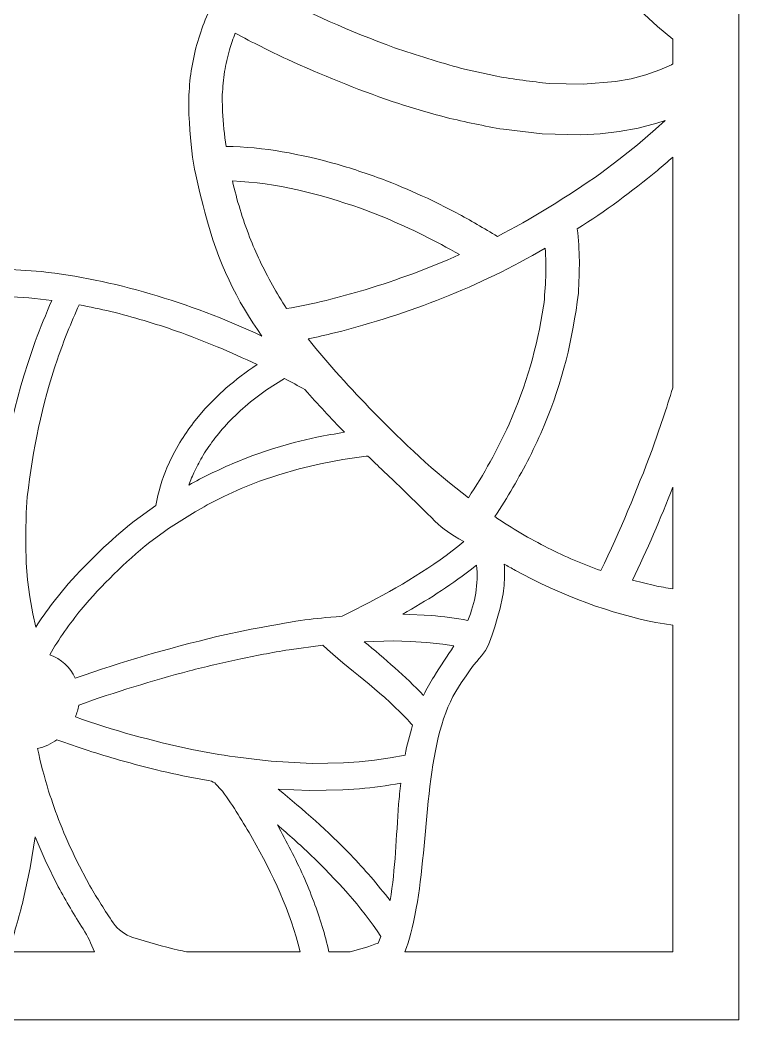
# Model space of a CAD drawing. Header units: centimetres. Extents: x -16.4 to -12.1, y -8.4 to 8.3.
# Drawn here: x -14.228 to -12.146, y -8.377 to -5.481 of the extents above; entities that cross this region are included whole.
import ezdxf

# ---------------------------------------------------------------- set-up
doc = ezdxf.new("R2010")
doc.units = ezdxf.units.CM
doc.header["$MEASUREMENT"] = 0
doc.layers.add('layer 1', color=7, linetype='Continuous')

msp = doc.modelspace()

# ---------------------------------------------------------------- linework, layer by layer
at = {"layer": 'layer 1', "color": 250, "lineweight": 9}
for points, knots in [([(-16.41271, 8.34777), (-16.41271, 8.34777), (-12.14613, 8.34777), (-12.14613, 8.34777), (-12.14613, 8.34777), (-12.14613, 8.34777), (-12.14613, -8.37721), (-12.14613, -8.37721), (-12.14613, -8.37721), (-12.14613, -8.37721), (-16.41271, -8.37721), (-16.41271, -8.37721), (-16.41271, -8.37721), (-16.41271, -8.37721), (-16.41271, 8.34777), (-16.41271, 8.34777)], [0, 0, 0, 0, 0.2, 0.2, 0.2, 0.2, 0.4, 0.4, 0.4, 0.4, 0.6, 0.6, 0.6, 0.6, 1, 1, 1, 1]), ([(-13.52708, -6.3965), (-13.59964, -6.29421), (-13.65363, -6.18681), (-13.69256, -6.03806), (-13.69256, -6.03806), (-13.7207, -5.9304), (-13.73554, -5.86928), (-13.73929, -5.72952), (-13.73929, -5.72952), (-13.73889, -5.70187), (-13.73741, -5.67528), (-13.73473, -5.64768), (-13.73473, -5.64768), (-13.73107, -5.62159), (-13.72651, -5.59647), (-13.7207, -5.57064), (-13.7207, -5.57064), (-13.71406, -5.54592), (-13.70674, -5.52223), (-13.6982, -5.498), (-13.6982, -5.498), (-13.68905, -5.47468), (-13.67925, -5.45214), (-13.66853, -5.42949), (-13.66853, -5.42949), (-13.65037, -5.39391), (-13.63076, -5.36035), (-13.60929, -5.32713), (-13.60929, -5.32713), (-13.60929, -5.32713), (-13.60637, -5.32105), (-13.60637, -5.32105), (-13.60637, -5.32105), (-13.60637, -5.32105), (-13.60571, -5.32167), (-13.60571, -5.32167), (-13.60571, -5.32167), (-13.60146, -5.31509), (-13.5971, -5.30859), (-13.59269, -5.30203), (-13.59269, -5.30203), (-13.56983, -5.26945), (-13.54451, -5.23503), (-13.51785, -5.20005), (-13.51785, -5.20005), (-13.53906, -5.20753), (-13.56051, -5.21425), (-13.58229, -5.22023), (-13.58229, -5.22023), (-13.60322, -5.22554), (-13.62409, -5.23003), (-13.64529, -5.23386), (-13.64529, -5.23386), (-13.66141, -5.2364), (-13.6774, -5.23852), (-13.69357, -5.24029), (-13.69357, -5.24029), (-13.83883, -5.25261), (-13.95484, -5.23362), (-14.10382, -5.14854), (-14.10382, -5.14854), (-14.10382, -5.14854), (-14.12658, -5.13466), (-14.12658, -5.13466), (-14.12658, -5.13466), (-14.26179, -5.04763), (-14.1986, -5.09623), (-14.3146, -4.97772), (-14.3146, -4.97772), (-14.35438, -4.93634), (-14.3923, -4.89333), (-14.42893, -4.84895), (-14.42893, -4.84895), (-14.49533, -4.76626), (-14.53995, -4.69853), (-14.56867, -4.58677), (-14.56867, -4.58677), (-14.57477, -4.56303), (-14.57959, -4.54376), (-14.58332, -4.52386), (-14.58332, -4.52386), (-14.59063, -4.5452), (-14.59824, -4.5664), (-14.60627, -4.58737), (-14.60627, -4.58737), (-14.60627, -4.58737), (-14.60671, -4.5973), (-14.60671, -4.5973), (-14.60671, -4.5973), (-14.60671, -4.5973), (-14.60998, -4.59703), (-14.60998, -4.59703), (-14.60998, -4.59703), (-14.64494, -4.68827), (-14.68473, -4.77538), (-14.72956, -4.85967), (-14.72956, -4.85967), (-14.75092, -4.8981), (-14.773, -4.93523), (-14.79639, -4.97179), (-14.79639, -4.97179), (-14.81454, -4.9989), (-14.83298, -5.0253), (-14.85208, -5.05135), (-14.85208, -5.05135), (-15.02752, -5.27988), (-15.19983, -5.41741), (-15.48898, -5.4993), (-15.48898, -5.4993), (-15.48898, -5.4993), (-15.53412, -5.51055), (-15.53412, -5.51055), (-15.53412, -5.51055), (-15.80748, -5.56969), (-15.67085, -5.5544), (-15.95432, -5.53671), (-15.95432, -5.53671), (-16.02585, -5.53148), (-16.09703, -5.5234), (-16.1681, -5.51305), (-16.1681, -5.51305), (-16.10737, -5.55954), (-16.04651, -5.6097), (-15.9953, -5.65616), (-15.9953, -5.65616), (-15.89744, -5.74665), (-15.80984, -5.85042), (-15.74001, -5.96693), (-15.74001, -5.96693), (-15.71739, -5.98207), (-15.69318, -5.99022), (-15.66738, -5.99352), (-15.66738, -5.99352), (-15.63073, -5.99713), (-15.59442, -5.99884), (-15.55767, -6.00427), (-15.55767, -6.00427), (-15.53596, -6.00808), (-15.51514, -6.01289), (-15.49376, -6.01921), (-15.49376, -6.01921), (-15.49376, -6.01921), (-15.46057, -6.03151), (-15.46057, -6.03151), (-15.46057, -6.03151), (-15.44323, -6.03957), (-15.42751, -6.0481), (-15.4111, -6.05838), (-15.4111, -6.05838), (-15.4111, -6.05838), (-15.37941, -6.08283), (-15.37941, -6.08283), (-15.37941, -6.08283), (-15.37941, -6.08283), (-15.34998, -6.11331), (-15.34998, -6.11331), (-15.34998, -6.11331), (-15.34998, -6.11331), (-15.3364, -6.1309), (-15.3364, -6.1309), (-15.3364, -6.1309), (-15.3364, -6.1309), (-15.32378, -6.15004), (-15.32378, -6.15004), (-15.32378, -6.15004), (-15.32378, -6.15004), (-15.31216, -6.17079), (-15.31216, -6.17079), (-15.31216, -6.17079), (-15.31216, -6.17079), (-15.30169, -6.19319), (-15.30169, -6.19319), (-15.30169, -6.19319), (-15.30169, -6.19319), (-15.29242, -6.21715), (-15.29242, -6.21715), (-15.29242, -6.21715), (-15.29242, -6.21715), (-15.28443, -6.24273), (-15.28443, -6.24273), (-15.28443, -6.24273), (-15.28443, -6.24273), (-15.27774, -6.26999), (-15.27774, -6.26999), (-15.27774, -6.26999), (-15.27774, -6.26999), (-15.27238, -6.29896), (-15.27238, -6.29896), (-15.27238, -6.29896), (-15.27238, -6.29896), (-15.26593, -6.34114), (-15.26593, -6.34114), (-15.26593, -6.34114), (-15.26289, -6.35794), (-15.26007, -6.37466), (-15.25752, -6.39153), (-15.25752, -6.39153), (-15.24569, -6.47783), (-15.24272, -6.56249), (-15.24543, -6.64857), (-15.24543, -6.64857), (-15.25196, -6.79832), (-15.27767, -6.95686), (-15.32052, -7.11743), (-15.32052, -7.11743), (-15.2624, -7.04236), (-15.19421, -6.96234), (-15.13311, -6.89866), (-15.13311, -6.89866), (-15.04302, -6.80657), (-14.9413, -6.72541), (-14.82884, -6.66265), (-14.82884, -6.66265), (-14.81342, -6.64103), (-14.80427, -6.61746), (-14.7996, -6.592), (-14.7996, -6.592), (-14.79397, -6.55579), (-14.79007, -6.51979), (-14.78275, -6.48359), (-14.78275, -6.48359), (-14.77782, -6.46221), (-14.77204, -6.44184), (-14.76486, -6.42091), (-14.76486, -6.42091), (-14.76486, -6.42091), (-14.75131, -6.38865), (-14.75131, -6.38865), (-14.75131, -6.38865), (-14.74278, -6.37189), (-14.73391, -6.35674), (-14.72335, -6.341), (-14.72335, -6.341), (-14.72335, -6.341), (-14.69864, -6.31093), (-14.69864, -6.31093), (-14.69864, -6.31093), (-14.69864, -6.31093), (-14.66853, -6.28339), (-14.66853, -6.28339), (-14.66853, -6.28339), (-14.66853, -6.28339), (-14.65137, -6.27091), (-14.65137, -6.27091), (-14.65137, -6.27091), (-14.65137, -6.27091), (-14.63281, -6.25943), (-14.63281, -6.25943), (-14.63281, -6.25943), (-14.63281, -6.25943), (-14.61279, -6.24911), (-14.61279, -6.24911), (-14.61279, -6.24911), (-14.61279, -6.24911), (-14.59141, -6.23993), (-14.59141, -6.23993), (-14.59141, -6.23993), (-14.59141, -6.23993), (-14.56863, -6.23213), (-14.56863, -6.23213), (-14.56863, -6.23213), (-14.56863, -6.23213), (-14.54436, -6.22562), (-14.54436, -6.22562), (-14.54436, -6.22562), (-14.54436, -6.22562), (-14.51868, -6.22052), (-14.51868, -6.22052), (-14.51868, -6.22052), (-14.51868, -6.22052), (-14.49152, -6.21683), (-14.49152, -6.21683), (-14.49152, -6.21683), (-14.49152, -6.21683), (-14.4519, -6.21282), (-14.4519, -6.21282), (-14.4519, -6.21282), (-14.43622, -6.21076), (-14.4205, -6.20891), (-14.40473, -6.20737), (-14.40473, -6.20737), (-14.32394, -6.20052), (-14.24524, -6.20237), (-14.16563, -6.20997), (-14.16563, -6.20997), (-13.9613, -6.2321), (-13.74188, -6.29681), (-13.52708, -6.3965)], [0, 0, 0, 0, 0.0136986, 0.0136986, 0.0136986, 0.0136986, 0.0273973, 0.0273973, 0.0273973, 0.0273973, 0.0410959, 0.0410959, 0.0410959, 0.0410959, 0.0547945, 0.0547945, 0.0547945, 0.0547945, 0.0684932, 0.0684932, 0.0684932, 0.0684932, 0.0821918, 0.0821918, 0.0821918, 0.0821918, 0.0958904, 0.0958904, 0.0958904, 0.0958904, 0.109589, 0.109589, 0.109589, 0.109589, 0.1232877, 0.1232877, 0.1232877, 0.1232877, 0.1369863, 0.1369863, 0.1369863, 0.1369863, 0.1506849, 0.1506849, 0.1506849, 0.1506849, 0.1643836, 0.1643836, 0.1643836, 0.1643836, 0.1780822, 0.1780822, 0.1780822, 0.1780822, 0.1917808, 0.1917808, 0.1917808, 0.1917808, 0.2054795, 0.2054795, 0.2054795, 0.2054795, 0.2191781, 0.2191781, 0.2191781, 0.2191781, 0.2328767, 0.2328767, 0.2328767, 0.2328767, 0.2465753, 0.2465753, 0.2465753, 0.2465753, 0.260274, 0.260274, 0.260274, 0.260274, 0.2739726, 0.2739726, 0.2739726, 0.2739726, 0.2876712, 0.2876712, 0.2876712, 0.2876712, 0.3013699, 0.3013699, 0.3013699, 0.3013699, 0.3150685, 0.3150685, 0.3150685, 0.3150685, 0.3287671, 0.3287671, 0.3287671, 0.3287671, 0.3424658, 0.3424658, 0.3424658, 0.3424658, 0.3561644, 0.3561644, 0.3561644, 0.3561644, 0.369863, 0.369863, 0.369863, 0.369863, 0.3835616, 0.3835616, 0.3835616, 0.3835616, 0.3972603, 0.3972603, 0.3972603, 0.3972603, 0.4109589, 0.4109589, 0.4109589, 0.4109589, 0.4246575, 0.4246575, 0.4246575, 0.4246575, 0.4383562, 0.4383562, 0.4383562, 0.4383562, 0.4520548, 0.4520548, 0.4520548, 0.4520548, 0.4657534, 0.4657534, 0.4657534, 0.4657534, 0.4794521, 0.4794521, 0.4794521, 0.4794521, 0.4931507, 0.4931507, 0.4931507, 0.4931507, 0.5068493, 0.5068493, 0.5068493, 0.5068493, 0.5205479, 0.5205479, 0.5205479, 0.5205479, 0.5342466, 0.5342466, 0.5342466, 0.5342466, 0.5479452, 0.5479452, 0.5479452, 0.5479452, 0.5616438, 0.5616438, 0.5616438, 0.5616438, 0.5753425, 0.5753425, 0.5753425, 0.5753425, 0.5890411, 0.5890411, 0.5890411, 0.5890411, 0.6027397, 0.6027397, 0.6027397, 0.6027397, 0.6164384, 0.6164384, 0.6164384, 0.6164384, 0.630137, 0.630137, 0.630137, 0.630137, 0.6438356, 0.6438356, 0.6438356, 0.6438356, 0.6575342, 0.6575342, 0.6575342, 0.6575342, 0.6712329, 0.6712329, 0.6712329, 0.6712329, 0.6849315, 0.6849315, 0.6849315, 0.6849315, 0.6986301, 0.6986301, 0.6986301, 0.6986301, 0.7123288, 0.7123288, 0.7123288, 0.7123288, 0.7260274, 0.7260274, 0.7260274, 0.7260274, 0.739726, 0.739726, 0.739726, 0.739726, 0.7534247, 0.7534247, 0.7534247, 0.7534247, 0.7671233, 0.7671233, 0.7671233, 0.7671233, 0.7808219, 0.7808219, 0.7808219, 0.7808219, 0.7945205, 0.7945205, 0.7945205, 0.7945205, 0.8082192, 0.8082192, 0.8082192, 0.8082192, 0.8219178, 0.8219178, 0.8219178, 0.8219178, 0.8356164, 0.8356164, 0.8356164, 0.8356164, 0.8493151, 0.8493151, 0.8493151, 0.8493151, 0.8630137, 0.8630137, 0.8630137, 0.8630137, 0.8767123, 0.8767123, 0.8767123, 0.8767123, 0.890411, 0.890411, 0.890411, 0.890411, 0.9041096, 0.9041096, 0.9041096, 0.9041096, 0.9178082, 0.9178082, 0.9178082, 0.9178082, 0.9315068, 0.9315068, 0.9315068, 0.9315068, 0.9452055, 0.9452055, 0.9452055, 0.9452055, 0.9589041, 0.9589041, 0.9589041, 0.9589041, 0.9726027, 0.9726027, 0.9726027, 0.9726027, 1, 1, 1, 1]), ([(-12.33767, -5.53716), (-12.33767, -5.53716), (-12.33767, -5.6077), (-12.33767, -5.6077), (-12.33767, -5.6077), (-12.33767, -5.6077), (-12.3415, -5.61056), (-12.3415, -5.61056), (-12.3415, -5.61056), (-12.3415, -5.61056), (-12.37554, -5.62592), (-12.37554, -5.62592), (-12.37554, -5.62592), (-12.37554, -5.62592), (-12.41607, -5.64015), (-12.41607, -5.64015), (-12.41607, -5.64015), (-12.41607, -5.64015), (-12.4587, -5.65125), (-12.4587, -5.65125), (-12.4587, -5.65125), (-12.4587, -5.65125), (-12.50319, -5.65948), (-12.50319, -5.65948), (-12.50319, -5.65948), (-12.50319, -5.65948), (-12.59691, -5.66732), (-12.59691, -5.66732), (-12.59691, -5.66732), (-12.59691, -5.66732), (-12.6954, -5.6647), (-12.6954, -5.6647), (-12.6954, -5.6647), (-12.74695, -5.6598), (-12.79677, -5.6529), (-12.84752, -5.64402), (-12.84752, -5.64402), (-12.84752, -5.64402), (-12.94903, -5.62127), (-12.94903, -5.62127), (-12.94903, -5.62127), (-13.01496, -5.60345), (-13.07915, -5.58363), (-13.14353, -5.56137), (-13.14353, -5.56137), (-13.27136, -5.51432), (-13.3948, -5.46055), (-13.51472, -5.39725), (-13.51472, -5.39725), (-13.51472, -5.39725), (-13.53536, -5.38598), (-13.53536, -5.38598), (-13.53536, -5.38598), (-13.48456, -5.3084), (-13.4262, -5.23719), (-13.36771, -5.16533), (-13.36771, -5.16533), (-13.27985, -5.21374), (-13.18712, -5.24946), (-13.08956, -5.27611), (-13.08956, -5.27611), (-13.08956, -5.27611), (-13.02684, -5.29037), (-13.02684, -5.29037), (-13.02684, -5.29037), (-12.99334, -5.29635), (-12.96021, -5.30104), (-12.92616, -5.30468), (-12.92616, -5.30468), (-12.92616, -5.30468), (-12.85547, -5.30806), (-12.85547, -5.30806), (-12.85547, -5.30806), (-12.85547, -5.30806), (-12.78255, -5.30524), (-12.78255, -5.30524), (-12.78255, -5.30524), (-12.78255, -5.30524), (-12.70807, -5.29519), (-12.70807, -5.29519), (-12.70807, -5.29519), (-12.70807, -5.29519), (-12.6704, -5.28712), (-12.6704, -5.28712), (-12.6704, -5.28712), (-12.6704, -5.28712), (-12.6098, -5.26923), (-12.6098, -5.26923), (-12.6098, -5.26923), (-12.56147, -5.3246), (-12.5106, -5.37734), (-12.45846, -5.42912), (-12.45846, -5.42912), (-12.45846, -5.42912), (-12.38247, -5.49962), (-12.38247, -5.49962), (-12.38247, -5.49962), (-12.38247, -5.49962), (-12.33767, -5.53716), (-12.33767, -5.53716)], [0, 0, 0, 0, 0.0384615, 0.0384615, 0.0384615, 0.0384615, 0.0769231, 0.0769231, 0.0769231, 0.0769231, 0.1153846, 0.1153846, 0.1153846, 0.1153846, 0.1538462, 0.1538462, 0.1538462, 0.1538462, 0.1923077, 0.1923077, 0.1923077, 0.1923077, 0.2307692, 0.2307692, 0.2307692, 0.2307692, 0.2692308, 0.2692308, 0.2692308, 0.2692308, 0.3076923, 0.3076923, 0.3076923, 0.3076923, 0.3461538, 0.3461538, 0.3461538, 0.3461538, 0.3846154, 0.3846154, 0.3846154, 0.3846154, 0.4230769, 0.4230769, 0.4230769, 0.4230769, 0.4615385, 0.4615385, 0.4615385, 0.4615385, 0.5, 0.5, 0.5, 0.5, 0.5384615, 0.5384615, 0.5384615, 0.5384615, 0.5769231, 0.5769231, 0.5769231, 0.5769231, 0.6153846, 0.6153846, 0.6153846, 0.6153846, 0.6538462, 0.6538462, 0.6538462, 0.6538462, 0.6923077, 0.6923077, 0.6923077, 0.6923077, 0.7307692, 0.7307692, 0.7307692, 0.7307692, 0.7692308, 0.7692308, 0.7692308, 0.7692308, 0.8076923, 0.8076923, 0.8076923, 0.8076923, 0.8461538, 0.8461538, 0.8461538, 0.8461538, 0.8846154, 0.8846154, 0.8846154, 0.8846154, 0.9230769, 0.9230769, 0.9230769, 0.9230769, 1, 1, 1, 1]), ([(-12.36014, -5.77187), (-12.36014, -5.77187), (-12.38422, -5.78031), (-12.38422, -5.78031), (-12.38422, -5.78031), (-12.38422, -5.78031), (-12.43796, -5.79438), (-12.43796, -5.79438), (-12.43796, -5.79438), (-12.43796, -5.79438), (-12.4926, -5.80442), (-12.4926, -5.80442), (-12.4926, -5.80442), (-12.4926, -5.80442), (-12.54788, -5.81077), (-12.54788, -5.81077), (-12.54788, -5.81077), (-12.54788, -5.81077), (-12.60366, -5.81376), (-12.60366, -5.81376), (-12.60366, -5.81376), (-12.60366, -5.81376), (-12.71599, -5.81083), (-12.71599, -5.81083), (-12.71599, -5.81083), (-12.71599, -5.81083), (-12.82814, -5.79776), (-12.82814, -5.79776), (-12.82814, -5.79776), (-12.88396, -5.78807), (-12.93837, -5.7767), (-12.99319, -5.76351), (-12.99319, -5.76351), (-13.04609, -5.74925), (-13.09798, -5.73385), (-13.14998, -5.71712), (-13.14998, -5.71712), (-13.25406, -5.68114), (-13.35451, -5.64071), (-13.45421, -5.59495), (-13.45421, -5.59495), (-13.50491, -5.5709), (-13.55529, -5.54623), (-13.60442, -5.51938), (-13.60442, -5.51938), (-13.61053, -5.53506), (-13.6161, -5.55096), (-13.62115, -5.56741), (-13.62115, -5.56741), (-13.62684, -5.58857), (-13.63149, -5.60912), (-13.63539, -5.63059), (-13.63539, -5.63059), (-13.63857, -5.65328), (-13.6407, -5.67523), (-13.64197, -5.69803), (-13.64197, -5.69803), (-13.64197, -5.69803), (-13.64169, -5.74604), (-13.64169, -5.74604), (-13.64169, -5.74604), (-13.63938, -5.78012), (-13.63586, -5.81376), (-13.63113, -5.84754), (-13.63113, -5.84754), (-13.52138, -5.84827), (-13.41358, -5.87031), (-13.30977, -5.89862), (-13.30977, -5.89862), (-13.2612, -5.9131), (-13.2139, -5.9291), (-13.16655, -5.94677), (-13.16655, -5.94677), (-13.12649, -5.96284), (-13.08724, -5.97969), (-13.04799, -5.99761), (-13.04799, -5.99761), (-13.04799, -5.99761), (-12.96439, -6.03947), (-12.96439, -6.03947), (-12.96439, -6.03947), (-12.92406, -6.06151), (-12.88437, -6.08413), (-12.84518, -6.10805), (-12.84518, -6.10805), (-12.75195, -6.06007), (-12.63998, -5.99112), (-12.54711, -5.92561), (-12.54711, -5.92561), (-12.54711, -5.92561), (-12.49363, -5.88538), (-12.49363, -5.88538), (-12.49363, -5.88538), (-12.49363, -5.88538), (-12.44042, -5.84261), (-12.44042, -5.84261), (-12.44042, -5.84261), (-12.44042, -5.84261), (-12.38763, -5.7972), (-12.38763, -5.7972), (-12.38763, -5.7972), (-12.38763, -5.7972), (-12.36014, -5.77187), (-12.36014, -5.77187)], [0, 0, 0, 0, 0.037037, 0.037037, 0.037037, 0.037037, 0.0740741, 0.0740741, 0.0740741, 0.0740741, 0.1111111, 0.1111111, 0.1111111, 0.1111111, 0.1481481, 0.1481481, 0.1481481, 0.1481481, 0.1851852, 0.1851852, 0.1851852, 0.1851852, 0.2222222, 0.2222222, 0.2222222, 0.2222222, 0.2592593, 0.2592593, 0.2592593, 0.2592593, 0.2962963, 0.2962963, 0.2962963, 0.2962963, 0.3333333, 0.3333333, 0.3333333, 0.3333333, 0.3703704, 0.3703704, 0.3703704, 0.3703704, 0.4074074, 0.4074074, 0.4074074, 0.4074074, 0.4444444, 0.4444444, 0.4444444, 0.4444444, 0.4814815, 0.4814815, 0.4814815, 0.4814815, 0.5185185, 0.5185185, 0.5185185, 0.5185185, 0.5555556, 0.5555556, 0.5555556, 0.5555556, 0.5925926, 0.5925926, 0.5925926, 0.5925926, 0.6296296, 0.6296296, 0.6296296, 0.6296296, 0.6666667, 0.6666667, 0.6666667, 0.6666667, 0.7037037, 0.7037037, 0.7037037, 0.7037037, 0.7407407, 0.7407407, 0.7407407, 0.7407407, 0.7777778, 0.7777778, 0.7777778, 0.7777778, 0.8148148, 0.8148148, 0.8148148, 0.8148148, 0.8518519, 0.8518519, 0.8518519, 0.8518519, 0.8888889, 0.8888889, 0.8888889, 0.8888889, 0.9259259, 0.9259259, 0.9259259, 0.9259259, 1, 1, 1, 1]), ([(-12.33767, -5.87834), (-12.33767, -5.87834), (-12.33767, -6.54599), (-12.33767, -6.54599), (-12.33767, -6.54599), (-12.35593, -6.60595), (-12.37594, -6.66569), (-12.39756, -6.72568), (-12.39756, -6.72568), (-12.44211, -6.84435), (-12.49065, -6.96101), (-12.54595, -7.07554), (-12.54595, -7.07554), (-12.59855, -7.05766), (-12.64938, -7.03486), (-12.69888, -7.0104), (-12.69888, -7.0104), (-12.75208, -6.98296), (-12.80371, -6.95312), (-12.85308, -6.91949), (-12.85308, -6.91949), (-12.81594, -6.86396), (-12.78329, -6.80707), (-12.75269, -6.74784), (-12.75269, -6.74784), (-12.73775, -6.71733), (-12.72354, -6.68681), (-12.70997, -6.65572), (-12.70997, -6.65572), (-12.65682, -6.52643), (-12.62767, -6.40792), (-12.61116, -6.27216), (-12.61116, -6.27216), (-12.60743, -6.20962), (-12.60625, -6.14748), (-12.61447, -6.0861), (-12.61447, -6.0861), (-12.53333, -6.03577), (-12.45721, -5.97746), (-12.38251, -5.91739), (-12.38251, -5.91739), (-12.36744, -5.90444), (-12.3525, -5.89143), (-12.33767, -5.87834)], [0, 0, 0, 0, 0.0833333, 0.0833333, 0.0833333, 0.0833333, 0.1666667, 0.1666667, 0.1666667, 0.1666667, 0.25, 0.25, 0.25, 0.25, 0.3333333, 0.3333333, 0.3333333, 0.3333333, 0.4166667, 0.4166667, 0.4166667, 0.4166667, 0.5, 0.5, 0.5, 0.5, 0.5833333, 0.5833333, 0.5833333, 0.5833333, 0.6666667, 0.6666667, 0.6666667, 0.6666667, 0.75, 0.75, 0.75, 0.75, 0.8333333, 0.8333333, 0.8333333, 0.8333333, 1, 1, 1, 1]), ([(-13.45585, -6.31693), (-13.3792, -6.30438), (-13.30366, -6.28444), (-13.22856, -6.2625), (-13.22856, -6.2625), (-13.13601, -6.23367), (-13.04417, -6.2011), (-12.95508, -6.16059), (-12.95508, -6.16059), (-13.02449, -6.12045), (-13.09607, -6.08587), (-13.16995, -6.05422), (-13.16995, -6.05422), (-13.16995, -6.05422), (-13.24211, -6.02629), (-13.24211, -6.02629), (-13.24211, -6.02629), (-13.36061, -5.98511), (-13.48465, -5.95259), (-13.61265, -5.94714), (-13.61265, -5.94714), (-13.59977, -6.00325), (-13.58292, -6.0568), (-13.56274, -6.1101), (-13.56274, -6.1101), (-13.55346, -6.13304), (-13.54377, -6.1555), (-13.53353, -6.17792), (-13.53353, -6.17792), (-13.5102, -6.22616), (-13.48475, -6.27219), (-13.45585, -6.31693)], [0, 0, 0, 0, 0.1111111, 0.1111111, 0.1111111, 0.1111111, 0.2222222, 0.2222222, 0.2222222, 0.2222222, 0.3333333, 0.3333333, 0.3333333, 0.3333333, 0.4444444, 0.4444444, 0.4444444, 0.4444444, 0.5555556, 0.5555556, 0.5555556, 0.5555556, 0.6666667, 0.6666667, 0.6666667, 0.6666667, 0.7777778, 0.7777778, 0.7777778, 0.7777778, 1, 1, 1, 1]), ([(-12.70718, -6.14195), (-12.90116, -6.2551), (-13.09759, -6.3312), (-13.31673, -6.3872), (-13.31673, -6.3872), (-13.34229, -6.39333), (-13.36781, -6.3992), (-13.3935, -6.40452), (-13.3935, -6.40452), (-13.33491, -6.47932), (-13.26982, -6.54845), (-13.20413, -6.61668), (-13.20413, -6.61668), (-13.11802, -6.70484), (-13.02811, -6.79043), (-12.92962, -6.86454), (-12.92962, -6.86454), (-12.88423, -6.79655), (-12.84599, -6.72583), (-12.81159, -6.65199), (-12.81159, -6.65199), (-12.76134, -6.53731), (-12.73125, -6.43071), (-12.71166, -6.30947), (-12.71166, -6.30947), (-12.70599, -6.25321), (-12.70265, -6.19769), (-12.70718, -6.14195)], [0, 0, 0, 0, 0.125, 0.125, 0.125, 0.125, 0.25, 0.25, 0.25, 0.25, 0.375, 0.375, 0.375, 0.375, 0.5, 0.5, 0.5, 0.5, 0.625, 0.625, 0.625, 0.625, 0.75, 0.75, 0.75, 0.75, 1, 1, 1, 1]), ([(-14.29009, -6.93664), (-14.2838, -6.75923), (-14.24389, -6.58238), (-14.18339, -6.41186), (-14.18339, -6.41186), (-14.16842, -6.37185), (-14.15265, -6.3325), (-14.13529, -6.29332), (-14.13529, -6.29332), (-14.22377, -6.2816), (-14.31267, -6.2779), (-14.40306, -6.28555), (-14.40306, -6.28555), (-14.42283, -6.28752), (-14.44241, -6.29002), (-14.46211, -6.29294), (-14.46211, -6.29294), (-14.46211, -6.29294), (-14.49528, -6.29587), (-14.49528, -6.29587), (-14.49528, -6.29587), (-14.49528, -6.29587), (-14.50004, -6.31577), (-14.50004, -6.31577), (-14.50004, -6.31577), (-14.50384, -6.4038), (-14.49469, -6.49091), (-14.47845, -6.57594), (-14.47845, -6.57594), (-14.45692, -6.66732), (-14.42962, -6.74234), (-14.385, -6.8234), (-14.385, -6.8234), (-14.385, -6.8234), (-14.36827, -6.84888), (-14.36827, -6.84888), (-14.36827, -6.84888), (-14.36827, -6.84888), (-14.3501, -6.87343), (-14.3501, -6.87343), (-14.3501, -6.87343), (-14.3501, -6.87343), (-14.33037, -6.89696), (-14.33037, -6.89696), (-14.33037, -6.89696), (-14.33037, -6.89696), (-14.30907, -6.91924), (-14.30907, -6.91924), (-14.30907, -6.91924), (-14.30907, -6.91924), (-14.29009, -6.93664), (-14.29009, -6.93664)], [0, 0, 0, 0, 0.0714286, 0.0714286, 0.0714286, 0.0714286, 0.1428571, 0.1428571, 0.1428571, 0.1428571, 0.2142857, 0.2142857, 0.2142857, 0.2142857, 0.2857143, 0.2857143, 0.2857143, 0.2857143, 0.3571429, 0.3571429, 0.3571429, 0.3571429, 0.4285714, 0.4285714, 0.4285714, 0.4285714, 0.5, 0.5, 0.5, 0.5, 0.5714286, 0.5714286, 0.5714286, 0.5714286, 0.6428571, 0.6428571, 0.6428571, 0.6428571, 0.7142857, 0.7142857, 0.7142857, 0.7142857, 0.7857143, 0.7857143, 0.7857143, 0.7857143, 0.8571429, 0.8571429, 0.8571429, 0.8571429, 1, 1, 1, 1]), ([(-14.05625, -6.306), (-14.08014, -6.35786), (-14.10052, -6.41021), (-14.11949, -6.46366), (-14.11949, -6.46366), (-14.16423, -6.59736), (-14.19022, -6.72463), (-14.20652, -6.86203), (-14.20652, -6.86203), (-14.20652, -6.86203), (-14.20977, -6.9088), (-14.20977, -6.9088), (-14.20977, -6.9088), (-14.21109, -6.9694), (-14.21151, -7.00244), (-14.20943, -7.0532), (-14.20943, -7.0532), (-14.20943, -7.0532), (-14.2054, -7.10227), (-14.2054, -7.10227), (-14.2054, -7.10227), (-14.2054, -7.10227), (-14.1992, -7.15155), (-14.1992, -7.15155), (-14.1992, -7.15155), (-14.1992, -7.15155), (-14.19059, -7.20099), (-14.19059, -7.20099), (-14.19059, -7.20099), (-14.19059, -7.20099), (-14.18202, -7.23915), (-14.18202, -7.23915), (-14.18202, -7.23915), (-14.16612, -7.21529), (-14.1497, -7.19218), (-14.13256, -7.16908), (-14.13256, -7.16908), (-14.13256, -7.16908), (-14.08801, -7.11392), (-14.08801, -7.11392), (-14.08801, -7.11392), (-14.0275, -7.04749), (-13.9674, -6.98881), (-13.8974, -6.93255), (-13.8974, -6.93255), (-13.8974, -6.93255), (-13.83418, -6.88694), (-13.83418, -6.88694), (-13.83418, -6.88694), (-13.82793, -6.84831), (-13.81621, -6.8121), (-13.80113, -6.77529), (-13.80113, -6.77529), (-13.79017, -6.75093), (-13.77822, -6.72798), (-13.7647, -6.70471), (-13.7647, -6.70471), (-13.75217, -6.68493), (-13.73921, -6.66608), (-13.7252, -6.64716), (-13.7252, -6.64716), (-13.7252, -6.64716), (-13.69221, -6.60756), (-13.69221, -6.60756), (-13.69221, -6.60756), (-13.67264, -6.58666), (-13.65284, -6.56716), (-13.63164, -6.54778), (-13.63164, -6.54778), (-13.6025, -6.52315), (-13.57322, -6.50026), (-13.54143, -6.47915), (-13.54143, -6.47915), (-13.61724, -6.4428), (-13.69445, -6.41053), (-13.7741, -6.38211), (-13.7741, -6.38211), (-13.83672, -6.36043), (-13.89983, -6.34152), (-13.96451, -6.32548), (-13.96451, -6.32548), (-13.99497, -6.31831), (-14.02549, -6.31211), (-14.0562, -6.3059), (-14.0562, -6.3059), (-14.0562, -6.3059), (-14.05625, -6.306), (-14.05625, -6.306)], [0, 0, 0, 0, 0.0434783, 0.0434783, 0.0434783, 0.0434783, 0.0869565, 0.0869565, 0.0869565, 0.0869565, 0.1304348, 0.1304348, 0.1304348, 0.1304348, 0.173913, 0.173913, 0.173913, 0.173913, 0.2173913, 0.2173913, 0.2173913, 0.2173913, 0.2608696, 0.2608696, 0.2608696, 0.2608696, 0.3043478, 0.3043478, 0.3043478, 0.3043478, 0.3478261, 0.3478261, 0.3478261, 0.3478261, 0.3913043, 0.3913043, 0.3913043, 0.3913043, 0.4347826, 0.4347826, 0.4347826, 0.4347826, 0.4782609, 0.4782609, 0.4782609, 0.4782609, 0.5217391, 0.5217391, 0.5217391, 0.5217391, 0.5652174, 0.5652174, 0.5652174, 0.5652174, 0.6086957, 0.6086957, 0.6086957, 0.6086957, 0.6521739, 0.6521739, 0.6521739, 0.6521739, 0.6956522, 0.6956522, 0.6956522, 0.6956522, 0.7391304, 0.7391304, 0.7391304, 0.7391304, 0.7826087, 0.7826087, 0.7826087, 0.7826087, 0.826087, 0.826087, 0.826087, 0.826087, 0.8695652, 0.8695652, 0.8695652, 0.8695652, 0.9130435, 0.9130435, 0.9130435, 0.9130435, 1, 1, 1, 1]), ([(-13.28846, -6.67513), (-13.32734, -6.63476), (-13.36539, -6.59358), (-13.40277, -6.55165), (-13.40277, -6.55165), (-13.42239, -6.54056), (-13.44219, -6.52967), (-13.46219, -6.51918), (-13.46219, -6.51918), (-13.46219, -6.51918), (-13.5141, -6.55232), (-13.5141, -6.55232), (-13.5141, -6.55232), (-13.5141, -6.55232), (-13.56051, -6.58722), (-13.56051, -6.58722), (-13.56051, -6.58722), (-13.58067, -6.60426), (-13.59953, -6.62144), (-13.61824, -6.6399), (-13.61824, -6.6399), (-13.63408, -6.65682), (-13.6488, -6.67375), (-13.66322, -6.69179), (-13.66322, -6.69179), (-13.67534, -6.70808), (-13.68652, -6.72431), (-13.69731, -6.7414), (-13.69731, -6.7414), (-13.70616, -6.75659), (-13.71424, -6.77162), (-13.72192, -6.78728), (-13.72192, -6.78728), (-13.72801, -6.80085), (-13.73356, -6.81416), (-13.7387, -6.82796), (-13.7387, -6.82796), (-13.69795, -6.80495), (-13.65621, -6.78561), (-13.61373, -6.76644), (-13.61373, -6.76644), (-13.61373, -6.76644), (-13.55677, -6.74384), (-13.55677, -6.74384), (-13.55677, -6.74384), (-13.55677, -6.74384), (-13.49699, -6.72329), (-13.49699, -6.72329), (-13.49699, -6.72329), (-13.49699, -6.72329), (-13.4343, -6.70512), (-13.4343, -6.70512), (-13.4343, -6.70512), (-13.4343, -6.70512), (-13.36871, -6.68943), (-13.36871, -6.68943), (-13.36871, -6.68943), (-13.34193, -6.68443), (-13.31525, -6.6794), (-13.28846, -6.67513)], [0, 0, 0, 0, 0.0625, 0.0625, 0.0625, 0.0625, 0.125, 0.125, 0.125, 0.125, 0.1875, 0.1875, 0.1875, 0.1875, 0.25, 0.25, 0.25, 0.25, 0.3125, 0.3125, 0.3125, 0.3125, 0.375, 0.375, 0.375, 0.375, 0.4375, 0.4375, 0.4375, 0.4375, 0.5, 0.5, 0.5, 0.5, 0.5625, 0.5625, 0.5625, 0.5625, 0.625, 0.625, 0.625, 0.625, 0.6875, 0.6875, 0.6875, 0.6875, 0.75, 0.75, 0.75, 0.75, 0.8125, 0.8125, 0.8125, 0.8125, 0.875, 0.875, 0.875, 0.875, 1, 1, 1, 1]), ([(-12.94287, -6.99191), (-13.02633, -6.94474), (-13.00373, -6.94869), (-13.17655, -6.78666), (-13.17655, -6.78666), (-13.19125, -6.77264), (-13.20578, -6.75852), (-13.22024, -6.74427), (-13.22024, -6.74427), (-13.22024, -6.74427), (-13.22529, -6.7447), (-13.22529, -6.7447), (-13.22529, -6.7447), (-13.22529, -6.7447), (-13.29284, -6.75407), (-13.29284, -6.75407), (-13.29284, -6.75407), (-13.29284, -6.75407), (-13.3574, -6.76619), (-13.3574, -6.76619), (-13.3574, -6.76619), (-13.3574, -6.76619), (-13.41904, -6.78088), (-13.41904, -6.78088), (-13.41904, -6.78088), (-13.41904, -6.78088), (-13.47782, -6.79797), (-13.47782, -6.79797), (-13.47782, -6.79797), (-13.47782, -6.79797), (-13.53379, -6.81717), (-13.53379, -6.81717), (-13.53379, -6.81717), (-13.53379, -6.81717), (-13.58699, -6.83831), (-13.58699, -6.83831), (-13.58699, -6.83831), (-13.58699, -6.83831), (-13.63752, -6.86111), (-13.63752, -6.86111), (-13.63752, -6.86111), (-13.63752, -6.86111), (-13.68536, -6.88544), (-13.68536, -6.88544), (-13.68536, -6.88544), (-13.73564, -6.91473), (-13.76936, -6.93487), (-13.81357, -6.96502), (-13.81357, -6.96502), (-13.81357, -6.96502), (-13.85134, -6.99307), (-13.85134, -6.99307), (-13.85134, -6.99307), (-13.92596, -7.05309), (-13.98865, -7.11584), (-14.05074, -7.18832), (-14.05074, -7.18832), (-14.08349, -7.23009), (-14.1154, -7.27342), (-14.14166, -7.31947), (-14.14166, -7.31947), (-14.10856, -7.33144), (-14.08191, -7.3559), (-14.06751, -7.38763), (-14.06751, -7.38763), (-13.93285, -7.33935), (-13.79582, -7.3001), (-13.65753, -7.26698), (-13.65753, -7.26698), (-13.65753, -7.26698), (-13.55844, -7.24573), (-13.55844, -7.24573), (-13.55844, -7.24573), (-13.39393, -7.21474), (-13.3954, -7.21727), (-13.29454, -7.20757), (-13.29454, -7.20757), (-13.27424, -7.19767), (-13.25406, -7.18746), (-13.23391, -7.17708), (-13.23391, -7.17708), (-13.13262, -7.12401), (-13.03152, -7.06547), (-12.94287, -6.99191)], [0, 0, 0, 0, 0.0454545, 0.0454545, 0.0454545, 0.0454545, 0.0909091, 0.0909091, 0.0909091, 0.0909091, 0.1363636, 0.1363636, 0.1363636, 0.1363636, 0.1818182, 0.1818182, 0.1818182, 0.1818182, 0.2272727, 0.2272727, 0.2272727, 0.2272727, 0.2727273, 0.2727273, 0.2727273, 0.2727273, 0.3181818, 0.3181818, 0.3181818, 0.3181818, 0.3636364, 0.3636364, 0.3636364, 0.3636364, 0.4090909, 0.4090909, 0.4090909, 0.4090909, 0.4545455, 0.4545455, 0.4545455, 0.4545455, 0.5, 0.5, 0.5, 0.5, 0.5454545, 0.5454545, 0.5454545, 0.5454545, 0.5909091, 0.5909091, 0.5909091, 0.5909091, 0.6363636, 0.6363636, 0.6363636, 0.6363636, 0.6818182, 0.6818182, 0.6818182, 0.6818182, 0.7272727, 0.7272727, 0.7272727, 0.7272727, 0.7727273, 0.7727273, 0.7727273, 0.7727273, 0.8181818, 0.8181818, 0.8181818, 0.8181818, 0.8636364, 0.8636364, 0.8636364, 0.8636364, 0.9090909, 0.9090909, 0.9090909, 0.9090909, 1, 1, 1, 1]), ([(-12.33767, -6.834), (-12.33767, -6.834), (-12.33767, -7.12877), (-12.33767, -7.12877), (-12.33767, -7.12877), (-12.35552, -7.12584), (-12.37331, -7.12261), (-12.39111, -7.11909), (-12.39111, -7.11909), (-12.39111, -7.11909), (-12.45471, -7.10382), (-12.45471, -7.10382), (-12.45471, -7.10382), (-12.41196, -7.01527), (-12.37325, -6.92519), (-12.33767, -6.834)], [0, 0, 0, 0, 0.2, 0.2, 0.2, 0.2, 0.4, 0.4, 0.4, 0.4, 0.6, 0.6, 0.6, 0.6, 1, 1, 1, 1]), ([(-13.11909, -7.20154), (-13.11909, -7.20154), (-13.03765, -7.20557), (-13.03765, -7.20557), (-13.03765, -7.20557), (-13.00208, -7.20937), (-12.96596, -7.21276), (-12.93113, -7.22022), (-12.93113, -7.22022), (-12.9097, -7.16823), (-12.90026, -7.11407), (-12.90563, -7.05997), (-12.90563, -7.05997), (-12.90563, -7.05997), (-12.92444, -7.07478), (-12.92444, -7.07478), (-12.92444, -7.07478), (-12.98652, -7.12168), (-13.05158, -7.16342), (-13.11909, -7.20154)], [0, 0, 0, 0, 0.1666667, 0.1666667, 0.1666667, 0.1666667, 0.3333333, 0.3333333, 0.3333333, 0.3333333, 0.5, 0.5, 0.5, 0.5, 0.6666667, 0.6666667, 0.6666667, 0.6666667, 1, 1, 1, 1]), ([(-12.33767, -7.23419), (-12.33767, -7.23419), (-12.33767, -8.17965), (-12.33767, -8.17965), (-12.33767, -8.17965), (-12.33767, -8.17965), (-13.11399, -8.17965), (-13.11399, -8.17965), (-13.11399, -8.17965), (-13.09848, -8.14534), (-13.09229, -8.1128), (-13.08058, -8.05355), (-13.08058, -8.05355), (-13.0443, -7.85821), (-13.05527, -7.5747), (-12.96622, -7.4262), (-12.96622, -7.4262), (-12.8746, -7.27705), (-12.88602, -7.35858), (-12.83756, -7.18486), (-12.83756, -7.18486), (-12.83756, -7.18486), (-12.83031, -7.15125), (-12.83031, -7.15125), (-12.83031, -7.15125), (-12.82699, -7.12906), (-12.82516, -7.10794), (-12.82463, -7.08575), (-12.82463, -7.08575), (-12.82478, -7.07576), (-12.82516, -7.06618), (-12.82573, -7.05691), (-12.82573, -7.05691), (-12.81556, -7.0626), (-12.80482, -7.06861), (-12.79334, -7.07515), (-12.79334, -7.07515), (-12.79334, -7.07515), (-12.74682, -7.0997), (-12.74682, -7.0997), (-12.74682, -7.0997), (-12.59958, -7.17228), (-12.468, -7.21474), (-12.33767, -7.23419)], [0, 0, 0, 0, 0.0833333, 0.0833333, 0.0833333, 0.0833333, 0.1666667, 0.1666667, 0.1666667, 0.1666667, 0.25, 0.25, 0.25, 0.25, 0.3333333, 0.3333333, 0.3333333, 0.3333333, 0.4166667, 0.4166667, 0.4166667, 0.4166667, 0.5, 0.5, 0.5, 0.5, 0.5833333, 0.5833333, 0.5833333, 0.5833333, 0.6666667, 0.6666667, 0.6666667, 0.6666667, 0.75, 0.75, 0.75, 0.75, 0.8333333, 0.8333333, 0.8333333, 0.8333333, 1, 1, 1, 1]), ([(-14.05762, -7.46557), (-14.05951, -7.47723), (-14.06283, -7.48849), (-14.06735, -7.49926), (-14.06735, -7.49926), (-13.95796, -7.53872), (-13.84506, -7.56915), (-13.73017, -7.59365), (-13.73017, -7.59365), (-13.68864, -7.60174), (-13.64713, -7.60901), (-13.60513, -7.61546), (-13.60513, -7.61546), (-13.60513, -7.61546), (-13.51743, -7.62613), (-13.51743, -7.62613), (-13.51743, -7.62613), (-13.47233, -7.62999), (-13.42768, -7.63261), (-13.38225, -7.634), (-13.38225, -7.634), (-13.38225, -7.634), (-13.29123, -7.63257), (-13.29123, -7.63257), (-13.29123, -7.63257), (-13.29123, -7.63257), (-13.24593, -7.6295), (-13.24593, -7.6295), (-13.24593, -7.6295), (-13.24593, -7.6295), (-13.20091, -7.62477), (-13.20091, -7.62477), (-13.20091, -7.62477), (-13.20091, -7.62477), (-13.15633, -7.61824), (-13.15633, -7.61824), (-13.15633, -7.61824), (-13.15633, -7.61824), (-13.11282, -7.60999), (-13.11282, -7.60999), (-13.11282, -7.60999), (-13.10707, -7.58097), (-13.09977, -7.55232), (-13.09128, -7.52379), (-13.09128, -7.52379), (-13.09843, -7.51541), (-13.10599, -7.50734), (-13.11346, -7.49926), (-13.11346, -7.49926), (-13.1881, -7.42117), (-13.27564, -7.3616), (-13.35131, -7.29159), (-13.35131, -7.29159), (-13.35131, -7.29159), (-13.44884, -7.30491), (-13.44884, -7.30491), (-13.44884, -7.30491), (-13.49848, -7.3133), (-13.54768, -7.32253), (-13.5971, -7.33277), (-13.5971, -7.33277), (-13.64381, -7.34318), (-13.69012, -7.35423), (-13.73656, -7.36603), (-13.73656, -7.36603), (-13.84446, -7.39497), (-13.95205, -7.42708), (-14.05762, -7.46557)], [0, 0, 0, 0, 0.0555556, 0.0555556, 0.0555556, 0.0555556, 0.1111111, 0.1111111, 0.1111111, 0.1111111, 0.1666667, 0.1666667, 0.1666667, 0.1666667, 0.2222222, 0.2222222, 0.2222222, 0.2222222, 0.2777778, 0.2777778, 0.2777778, 0.2777778, 0.3333333, 0.3333333, 0.3333333, 0.3333333, 0.3888889, 0.3888889, 0.3888889, 0.3888889, 0.4444444, 0.4444444, 0.4444444, 0.4444444, 0.5, 0.5, 0.5, 0.5, 0.5555556, 0.5555556, 0.5555556, 0.5555556, 0.6111111, 0.6111111, 0.6111111, 0.6111111, 0.6666667, 0.6666667, 0.6666667, 0.6666667, 0.7222222, 0.7222222, 0.7222222, 0.7222222, 0.7777778, 0.7777778, 0.7777778, 0.7777778, 0.8333333, 0.8333333, 0.8333333, 0.8333333, 0.8888889, 0.8888889, 0.8888889, 0.8888889, 1, 1, 1, 1]), ([(-12.97128, -7.29394), (-12.97128, -7.29394), (-13.00359, -7.28885), (-13.00359, -7.28885), (-13.00359, -7.28885), (-13.00359, -7.28885), (-13.05017, -7.28385), (-13.05017, -7.28385), (-13.05017, -7.28385), (-13.05017, -7.28385), (-13.09796, -7.28075), (-13.09796, -7.28075), (-13.09796, -7.28075), (-13.09796, -7.28075), (-13.14671, -7.27959), (-13.14671, -7.27959), (-13.14671, -7.27959), (-13.14671, -7.27959), (-13.23101, -7.28169), (-13.23101, -7.28169), (-13.23101, -7.28169), (-13.17133, -7.33059), (-13.11278, -7.38157), (-13.05953, -7.4373), (-13.05953, -7.4373), (-13.05053, -7.41828), (-13.0401, -7.40007), (-13.02901, -7.3821), (-13.02901, -7.3821), (-13.01039, -7.35234), (-12.99065, -7.32322), (-12.97128, -7.29394)], [0, 0, 0, 0, 0.1111111, 0.1111111, 0.1111111, 0.1111111, 0.2222222, 0.2222222, 0.2222222, 0.2222222, 0.3333333, 0.3333333, 0.3333333, 0.3333333, 0.4444444, 0.4444444, 0.4444444, 0.4444444, 0.5555556, 0.5555556, 0.5555556, 0.5555556, 0.6666667, 0.6666667, 0.6666667, 0.6666667, 0.7777778, 0.7777778, 0.7777778, 0.7777778, 1, 1, 1, 1]), ([(-13.41672, -8.17965), (-13.41672, -8.17965), (-13.74574, -8.17965), (-13.74574, -8.17965), (-13.74574, -8.17965), (-13.75339, -8.17811), (-13.76101, -8.17652), (-13.76866, -8.17488), (-13.76866, -8.17488), (-13.81373, -8.16425), (-13.85768, -8.15216), (-13.90126, -8.13786), (-13.90126, -8.13786), (-13.9223, -8.13095), (-13.94346, -8.11695), (-13.95809, -8.09558), (-13.95809, -8.09558), (-13.98177, -8.06099), (-14.00365, -8.02541), (-14.02496, -7.98911), (-14.02496, -7.98911), (-14.02496, -7.98911), (-14.06475, -7.91373), (-14.06475, -7.91373), (-14.06475, -7.91373), (-14.08131, -7.87875), (-14.09682, -7.8438), (-14.1115, -7.80798), (-14.1115, -7.80798), (-14.12333, -7.77702), (-14.13437, -7.74605), (-14.14472, -7.71454), (-14.14472, -7.71454), (-14.15713, -7.67365), (-14.16814, -7.63293), (-14.17694, -7.59111), (-14.17694, -7.59111), (-14.1564, -7.58641), (-14.13728, -7.57759), (-14.12059, -7.56557), (-14.12059, -7.56557), (-14.06125, -7.58776), (-14.00044, -7.6068), (-13.9393, -7.62462), (-13.9393, -7.62462), (-13.85875, -7.64698), (-13.77689, -7.66738), (-13.69381, -7.68185), (-13.69381, -7.68185), (-13.65567, -7.68845), (-13.66985, -7.68777), (-13.64109, -7.71454), (-13.64109, -7.71454), (-13.60986, -7.75855), (-13.58147, -7.8046), (-13.55436, -7.85141), (-13.55436, -7.85141), (-13.49629, -7.95437), (-13.44458, -8.0629), (-13.41672, -8.17965)], [0, 0, 0, 0, 0.0625, 0.0625, 0.0625, 0.0625, 0.125, 0.125, 0.125, 0.125, 0.1875, 0.1875, 0.1875, 0.1875, 0.25, 0.25, 0.25, 0.25, 0.3125, 0.3125, 0.3125, 0.3125, 0.375, 0.375, 0.375, 0.375, 0.4375, 0.4375, 0.4375, 0.4375, 0.5, 0.5, 0.5, 0.5, 0.5625, 0.5625, 0.5625, 0.5625, 0.625, 0.625, 0.625, 0.625, 0.6875, 0.6875, 0.6875, 0.6875, 0.75, 0.75, 0.75, 0.75, 0.8125, 0.8125, 0.8125, 0.8125, 0.875, 0.875, 0.875, 0.875, 1, 1, 1, 1]), ([(-13.12538, -7.69132), (-13.16524, -7.69888), (-13.2047, -7.70355), (-13.24476, -7.70775), (-13.24476, -7.70775), (-13.24476, -7.70775), (-13.29302, -7.71103), (-13.29302, -7.71103), (-13.29302, -7.71103), (-13.29302, -7.71103), (-13.38925, -7.71255), (-13.38925, -7.71255), (-13.38925, -7.71255), (-13.38925, -7.71255), (-13.48068, -7.7085), (-13.48068, -7.7085), (-13.48068, -7.7085), (-13.4063, -7.7676), (-13.33648, -7.83099), (-13.27025, -7.89891), (-13.27025, -7.89891), (-13.25039, -7.91997), (-13.23094, -7.94124), (-13.2118, -7.96302), (-13.2118, -7.96302), (-13.19275, -7.98544), (-13.17431, -8.00816), (-13.15625, -8.0314), (-13.15625, -8.0314), (-13.14021, -7.93882), (-13.13882, -7.84532), (-13.13141, -7.7524), (-13.13141, -7.7524), (-13.12971, -7.73199), (-13.12777, -7.71167), (-13.12538, -7.69132)], [0, 0, 0, 0, 0.1, 0.1, 0.1, 0.1, 0.2, 0.2, 0.2, 0.2, 0.3, 0.3, 0.3, 0.3, 0.4, 0.4, 0.4, 0.4, 0.5, 0.5, 0.5, 0.5, 0.6, 0.6, 0.6, 0.6, 0.7, 0.7, 0.7, 0.7, 0.8, 0.8, 0.8, 0.8, 1, 1, 1, 1]), ([(-13.2716, -8.17965), (-13.2716, -8.17965), (-13.33385, -8.17965), (-13.33385, -8.17965), (-13.33385, -8.17965), (-13.3436, -8.12992), (-13.35983, -8.08144), (-13.37685, -8.0344), (-13.37685, -8.0344), (-13.38656, -8.00949), (-13.39666, -7.98491), (-13.40728, -7.96046), (-13.40728, -7.96046), (-13.43036, -7.90986), (-13.45534, -7.86079), (-13.48259, -7.81248), (-13.48259, -7.81248), (-13.44961, -7.84021), (-13.41782, -7.86906), (-13.38651, -7.89857), (-13.38651, -7.89857), (-13.31173, -7.97092), (-13.24042, -8.04807), (-13.18275, -8.13507), (-13.18275, -8.13507), (-13.18275, -8.13507), (-13.19031, -8.15431), (-13.19031, -8.15431), (-13.19031, -8.15431), (-13.21691, -8.1646), (-13.24412, -8.17282), (-13.2716, -8.17965)], [0, 0, 0, 0, 0.1111111, 0.1111111, 0.1111111, 0.1111111, 0.2222222, 0.2222222, 0.2222222, 0.2222222, 0.3333333, 0.3333333, 0.3333333, 0.3333333, 0.4444444, 0.4444444, 0.4444444, 0.4444444, 0.5555556, 0.5555556, 0.5555556, 0.5555556, 0.6666667, 0.6666667, 0.6666667, 0.6666667, 0.7777778, 0.7777778, 0.7777778, 0.7777778, 1, 1, 1, 1]), ([(-14.01197, -8.17965), (-14.01197, -8.17965), (-14.2607, -8.17965), (-14.2607, -8.17965), (-14.2607, -8.17965), (-14.24533, -8.13013), (-14.23096, -8.08057), (-14.21815, -8.03009), (-14.21815, -8.03009), (-14.21815, -8.03009), (-14.19803, -7.9367), (-14.19803, -7.9367), (-14.19803, -7.9367), (-14.19803, -7.9367), (-14.18369, -7.8463), (-14.18369, -7.8463), (-14.18369, -7.8463), (-14.18369, -7.8463), (-14.1548, -7.91395), (-14.1548, -7.91395), (-14.1548, -7.91395), (-14.1548, -7.91395), (-14.11679, -7.99121), (-14.11679, -7.99121), (-14.11679, -7.99121), (-14.09401, -8.03302), (-14.07049, -8.07392), (-14.04452, -8.11365), (-14.04452, -8.11365), (-14.03073, -8.13479), (-14.02197, -8.15649), (-14.01197, -8.17965)], [0, 0, 0, 0, 0.1111111, 0.1111111, 0.1111111, 0.1111111, 0.2222222, 0.2222222, 0.2222222, 0.2222222, 0.3333333, 0.3333333, 0.3333333, 0.3333333, 0.4444444, 0.4444444, 0.4444444, 0.4444444, 0.5555556, 0.5555556, 0.5555556, 0.5555556, 0.6666667, 0.6666667, 0.6666667, 0.6666667, 0.7777778, 0.7777778, 0.7777778, 0.7777778, 1, 1, 1, 1])]:
    msp.add_open_spline(points, degree=3, knots=knots, dxfattribs=at)

doc.saveas('drawing.dxf')
